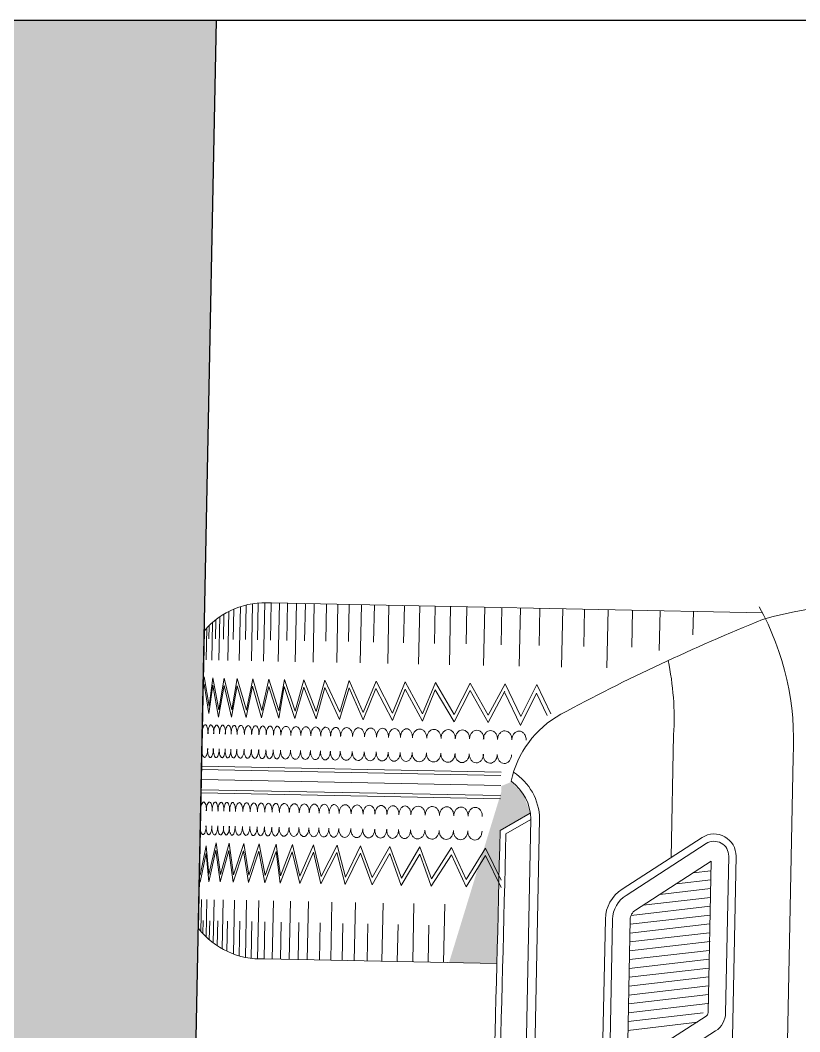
# Model space of a CAD drawing. Header units: feet. Extents: x 50754 to 76410, y 49660 to 67674.
# Drawn here: x 70062.52 to 70091.83, y 53993.87 to 54031.92 of the extents above; entities that cross this region are included whole.
import ezdxf

# ---------------------------------------------------------------- set-up
doc = ezdxf.new("R2010")
doc.units = ezdxf.units.FT
doc.linetypes.add('Amconstr', pattern=[9999, 9999, 0])
doc.layers.add('1_CAR', color=1, linetype='Continuous', lineweight=0)
for name, color, linetype in [('1_HATCH', 8, 'Continuous'), ('1_LINE', 4, 'Continuous'), ('CKS_PROPERTY LINE', 5, 'Continuous'), ('MS GATE', 1, 'Continuous')]:
    doc.layers.add(name, color=color, linetype=linetype)

# ---------------------------------------------------------------- blocks, each defined once
blk = doc.blocks.new('admin enlclave road')
at = {"layer": '1_HATCH'}
blk.add_hatch(color=253, dxfattribs=at).paths.add_polyline_path([(44848.03986, -5380.68658), (44848.23804, -5380.65934), (44847.38869, -5373.40745), (44847.19052, -5373.43468)])
at = {"layer": '1_CAR', "color": 253, "linetype": 'Continuous'}
for p, q in [((44847.93634, -5373.85952), (44847.50659, -5373.90985)), ((44847.87594, -5373.86659), (44847.87835, -5373.88714)), ((44847.80132, -5373.87533), (44847.8073, -5373.92636)), ((44847.82264, -5373.87284), (44847.82645, -5373.90537)), ((44847.8468, -5373.87001), (44847.85089, -5373.90494)), ((44847.70823, -5373.88624), (44847.71204, -5373.91877)), ((44847.72457, -5373.88432), (44847.73055, -5373.93534)), ((44847.74163, -5373.88232), (44847.74544, -5373.91486)), ((44847.76153, -5373.87999), (44847.7675, -5373.93102)), ((44847.78071, -5373.87775), (44847.78452, -5373.91028)), ((44847.63646, -5373.89464), (44847.64243, -5373.94566)), ((44847.64996, -5373.89306), (44847.65377, -5373.9256)), ((44847.66346, -5373.89148), (44847.66944, -5373.9425)), ((44847.67767, -5373.88982), (44847.68148, -5373.92235)), ((44847.69331, -5373.88798), (44847.69928, -5373.93901)), ((44847.55473, -5373.90421), (44847.55855, -5373.93675)), ((44847.56468, -5373.90305), (44847.57066, -5373.95407)), ((44847.57463, -5373.90188), (44847.57844, -5373.93442)), ((44847.58529, -5373.90064), (44847.59127, -5373.95166)), ((44847.59666, -5373.8993), (44847.60047, -5373.93184)), ((44847.60945, -5373.89781), (44847.61543, -5373.94883)), ((44847.62296, -5373.89622), (44847.62677, -5373.92876)), ((44847.49019, -5373.91281), (44847.49604, -5373.96281)), ((44847.49508, -5373.91151), (44847.49885, -5373.94374)), ((44847.50072, -5373.91045), (44847.5067, -5373.96156)), ((44847.50641, -5373.90986), (44847.51022, -5373.94241)), ((44847.51352, -5373.90904), (44847.51949, -5373.96006)), ((44847.52062, -5373.90821), (44847.52443, -5373.94074)), ((44847.52844, -5373.90729), (44847.53442, -5373.95832)), ((44847.53626, -5373.90638), (44847.54007, -5373.93891)), ((44847.54407, -5373.90546), (44847.55005, -5373.95648)), ((44847.47444, -5373.91982), (44847.47753, -5373.94624)), ((44847.47986, -5373.91688), (44847.48538, -5373.96406)), ((44847.48465, -5373.91476), (44847.48819, -5373.94499)), ((44847.46317, -5373.9282), (44847.46762, -5373.96614)), ((44847.46645, -5373.9254), (44847.46901, -5373.94724)), ((44847.47042, -5373.92242), (44847.47543, -5373.96522)), ((44847.45312, -5373.93958), (44847.45638, -5373.96745)), ((44847.45487, -5373.93722), (44847.45621, -5373.94873)), ((44847.45743, -5373.93409), (44847.46127, -5373.96688)), ((44847.45994, -5373.93135), (44847.4619, -5373.94807)), ((44847.45133, -5373.94224), (44847.48186, -5374.20293)), ((44847.74802, -5373.94916), (44847.76374, -5373.97316)), ((44847.74893, -5373.95698), (44847.76076, -5373.97503)), ((44847.46523, -5374.06093), (44847.72736, -5374.03023)), ((44847.46556, -5374.06377), (44847.7277, -5374.03307)), ((44847.46659, -5374.07259), (44847.72873, -5374.04188)), ((44847.46763, -5374.0814), (44847.72976, -5374.0507)), ((44847.46796, -5374.08424), (44847.73009, -5374.05354)), ((44847.73355, -5374.08116), (44847.75781, -5374.06228)), ((44847.73899, -5374.08345), (44847.759, -5374.06787)), ((44847.94259, -5374.07543), (44848.04518, -5374.95132)), ((44847.90706, -5374.09512), (44847.92241, -5374.09117)), ((44847.89382, -5374.10649), (44847.92332, -5374.09891)), ((44847.88058, -5374.11787), (44847.92422, -5374.10665)), ((44847.86734, -5374.12924), (44847.92513, -5374.11439)), ((44847.85805, -5374.1396), (44847.92604, -5374.12213)), ((44847.85825, -5374.14752), (44847.92694, -5374.12987)), ((44847.85916, -5374.15526), (44847.92785, -5374.13762)), ((44847.69998, -5374.2033), (44847.69401, -5374.15228)), ((44847.83604, -5374.14599), (44847.93747, -5375.01206)), ((44847.86006, -5374.163), (44847.92875, -5374.14536)), ((44847.86097, -5374.17074), (44847.93024, -5374.15295)), ((44847.62181, -5374.21245), (44847.61584, -5374.16143)), ((44847.64597, -5374.20962), (44847.64, -5374.1586)), ((44847.67298, -5374.20646), (44847.667, -5374.15544)), ((44847.86188, -5374.17849), (44847.93057, -5374.16084)), ((44847.53726, -5374.22244), (44847.53127, -5374.17134)), ((44847.55004, -5374.22086), (44847.54406, -5374.16984)), ((44847.56496, -5374.21911), (44847.55899, -5374.16809)), ((44847.5806, -5374.21728), (44847.57462, -5374.16626)), ((44847.6012, -5374.21487), (44847.59523, -5374.16385)), ((44847.86278, -5374.18623), (44847.93147, -5374.16858)), ((44847.48422, -5374.2051), (44847.48095, -5374.17723)), ((44847.48968, -5374.20945), (44847.48584, -5374.17666)), ((44847.49663, -5374.21385), (44847.49219, -5374.17591)), ((44847.50502, -5374.2178), (44847.5, -5374.175)), ((44847.51548, -5374.22102), (44847.50995, -5374.17383)), ((44847.52647, -5374.22258), (44847.52061, -5374.17258)), ((44847.63318, -5374.21112), (44847.62937, -5374.17859)), ((44847.65948, -5374.20804), (44847.65567, -5374.17551)), ((44847.68648, -5374.20488), (44847.68267, -5374.17234)), ((44847.86369, -5374.19397), (44847.93238, -5374.17632)), ((44847.54293, -5374.2217), (44847.53912, -5374.18916)), ((44847.55714, -5374.22003), (44847.55333, -5374.18749)), ((44847.57278, -5374.2182), (44847.56897, -5374.18566)), ((44847.59125, -5374.21603), (44847.58744, -5374.1835)), ((44847.61115, -5374.2137), (44847.60734, -5374.18117)), ((44847.8646, -5374.20171), (44847.93329, -5374.18406)), ((44847.48646, -5374.207), (44847.48511, -5374.19548)), ((44847.49276, -5374.21154), (44847.4908, -5374.19482)), ((44847.50046, -5374.21582), (44847.4979, -5374.19398)), ((44847.50953, -5374.21941), (44847.50643, -5374.19299)), ((44847.52063, -5374.22197), (44847.51709, -5374.19174)), ((44847.53153, -5374.22272), (44847.52775, -5374.19049)), ((44847.74667, -5374.19783), (44847.54311, -5374.22167)), ((44847.8655, -5374.20945), (44847.93419, -5374.1918)), ((44847.86641, -5374.21719), (44847.9351, -5374.19954)), ((44847.86731, -5374.22493), (44847.93562, -5374.20738)), ((44847.86822, -5374.23267), (44847.9328, -5374.21607)), ((44847.86913, -5374.24041), (44847.92886, -5374.22506))]:
    blk.add_line(p, q, dxfattribs=at)
for points in [[(44848.15954, -5373.86853, 0.145275), (44848.0854, -5373.8389, 0.123707), (44847.93741, -5373.86538, 0.027302), (44847.77245, -5373.97243, 0.215996), (44847.73725, -5374.03681)], [(44848.06275, -5374.68443), (44847.98047, -5373.98183, 0.143099), (44847.93281, -5373.85469)], [(44847.88609, -5374.08429), (44847.8735, -5373.9768, 0.068217), (44847.85975, -5373.9125)], [(44847.73292, -5374.00062, 0.080127), (44847.73206, -5373.99762, 0.088898), (44847.73044, -5373.99531, 0.104967), (44847.72813, -5373.99383, 0.120066), (44847.72575, -5373.99354, 0.120066), (44847.7235, -5373.99437, 0.104967), (44847.7216, -5373.99635, 0.088898), (44847.72055, -5373.99897, 0.080127), (44847.72041, -5374.00209, 0.080127)], [(44847.74542, -5373.99916, 0.080127), (44847.74456, -5373.99615, 0.088898), (44847.74294, -5373.99385, 0.104967), (44847.74064, -5373.99237, 0.120066), (44847.73825, -5373.99207, 0.120066), (44847.736, -5373.99291, 0.104967), (44847.7341, -5373.99488, 0.088898), (44847.73305, -5373.9975, 0.080127), (44847.73292, -5374.00062, 0.080127)], [(44847.65839, -5374.0093, 0.080127), (44847.65753, -5374.0063, 0.088898), (44847.65591, -5374.00399, 0.104967), (44847.6536, -5374.00251, 0.120066), (44847.65122, -5374.00222, 0.120066), (44847.64897, -5374.00305, 0.104967), (44847.64707, -5374.00503, 0.088898), (44847.64602, -5374.00765, 0.080127), (44847.64588, -5374.01077, 0.080127)], [(44847.67089, -5374.00784, 0.080127), (44847.67004, -5374.00483, 0.088898), (44847.66841, -5374.00253, 0.104967), (44847.66611, -5374.00105, 0.120066), (44847.66372, -5374.00075, 0.120066), (44847.66147, -5374.00159, 0.104967), (44847.65957, -5374.00356, 0.088898), (44847.65852, -5374.00618, 0.080127), (44847.65839, -5374.0093, 0.080127)], [(44847.68339, -5374.00638, 0.080127), (44847.68254, -5374.00337, 0.088898), (44847.68091, -5374.00106, 0.104967), (44847.67861, -5373.99958, 0.120066), (44847.67622, -5373.99929, 0.120066), (44847.67397, -5374.00013, 0.104967), (44847.67207, -5374.0021, 0.088898), (44847.67102, -5374.00472, 0.080127), (44847.67089, -5374.00784, 0.080127)], [(44847.69589, -5374.00491, 0.080127), (44847.69504, -5374.0019, 0.088898), (44847.69342, -5373.9996, 0.104967), (44847.69111, -5373.99812, 0.120066), (44847.68873, -5373.99783, 0.120066), (44847.68648, -5373.99866, 0.104967), (44847.68458, -5374.00063, 0.088898), (44847.68353, -5374.00325, 0.080127), (44847.68339, -5374.00638, 0.080127)], [(44847.7084, -5374.00345, 0.080127), (44847.70754, -5374.00044, 0.088898), (44847.70592, -5373.99813, 0.104967), (44847.70361, -5373.99665, 0.120066), (44847.70123, -5373.99636, 0.120066), (44847.69898, -5373.9972, 0.104967), (44847.69708, -5373.99917, 0.088898), (44847.69603, -5374.00179, 0.080127), (44847.69589, -5374.00491, 0.080127)], [(44847.72041, -5374.00209, 0.080127), (44847.71956, -5373.99908, 0.088898), (44847.71793, -5373.99677, 0.104967), (44847.71563, -5373.9953, 0.120066), (44847.71325, -5373.995, 0.120066), (44847.71099, -5373.99584, 0.104967), (44847.70909, -5373.99781, 0.088898), (44847.70804, -5374.00043, 0.080127), (44847.70791, -5374.00355, 0.080127)], [(44847.58298, -5374.01814, 0.056778), (44847.58225, -5374.01503, 0.070507), (44847.58105, -5374.01276, 0.106196), (44847.57927, -5374.01115, 0.161166), (44847.5777, -5374.01083, 0.161166), (44847.57625, -5374.01151, 0.106196), (44847.57489, -5374.01348, 0.070507), (44847.57425, -5374.01597, 0.056778), (44847.57426, -5374.01916, 0.056778)], [(44847.59346, -5374.01691, 0.067829), (44847.59267, -5374.01385, 0.080107), (44847.59128, -5374.01156, 0.107097), (44847.58925, -5374.01002, 0.139237), (44847.5873, -5374.0097, 0.139237), (44847.58548, -5374.01046, 0.107097), (44847.58386, -5374.01243, 0.080107), (44847.58304, -5374.01498, 0.067828), (44847.58298, -5374.01814, 0.067828)], [(44847.60395, -5374.01568, 0.067829), (44847.60316, -5374.01262, 0.080107), (44847.60176, -5374.01033, 0.107097), (44847.59974, -5374.00879, 0.139237), (44847.59779, -5374.00848, 0.139237), (44847.59596, -5374.00923, 0.107097), (44847.59435, -5374.0112, 0.080107), (44847.59352, -5374.01375, 0.067828), (44847.59346, -5374.01691, 0.067828)], [(44847.61443, -5374.01445, 0.067829), (44847.61364, -5374.01139, 0.080107), (44847.61225, -5374.0091, 0.107097), (44847.61022, -5374.00756, 0.139237), (44847.60827, -5374.00725, 0.139237), (44847.60645, -5374.008, 0.107097), (44847.60483, -5374.00997, 0.080107), (44847.604, -5374.01252, 0.067828), (44847.60395, -5374.01568, 0.067828)], [(44847.62491, -5374.01322, 0.067829), (44847.62413, -5374.01016, 0.080107), (44847.62273, -5374.00788, 0.107097), (44847.6207, -5374.00633, 0.139237), (44847.61876, -5374.00602, 0.139237), (44847.61693, -5374.00678, 0.107097), (44847.61532, -5374.00874, 0.080107), (44847.61449, -5374.01129, 0.067828), (44847.61443, -5374.01445, 0.067828)], [(44847.6354, -5374.012, 0.067829), (44847.63461, -5374.00894, 0.080107), (44847.63322, -5374.00665, 0.107097), (44847.63119, -5374.00511, 0.139237), (44847.62924, -5374.00479, 0.139237), (44847.62742, -5374.00555, 0.107097), (44847.6258, -5374.00752, 0.080107), (44847.62497, -5374.01007, 0.067828), (44847.62491, -5374.01322, 0.067828)], [(44847.64588, -5374.01077, 0.067829), (44847.64509, -5374.00771, 0.080107), (44847.6437, -5374.00542, 0.107097), (44847.64167, -5374.00388, 0.139237), (44847.63972, -5374.00356, 0.139237), (44847.6379, -5374.00432, 0.107097), (44847.63629, -5374.00629, 0.080107), (44847.63546, -5374.00884, 0.067828), (44847.6354, -5374.012, 0.067828)], [(44847.5051, -5374.02726, 0.041985), (44847.50446, -5374.0241, 0.055167), (44847.50352, -5374.02184, 0.098023), (44847.50207, -5374.02012, 0.200541), (44847.50099, -5374.01981, 0.200541), (44847.50001, -5374.02037, 0.098023), (44847.499, -5374.02237, 0.055167), (44847.4986, -5374.02479, 0.041985), (44847.49871, -5374.02801, 0.041985)], [(44847.5115, -5374.02651, 0.041985), (44847.51086, -5374.02335, 0.055167), (44847.50992, -5374.02109, 0.098023), (44847.50847, -5374.01938, 0.200541), (44847.50739, -5374.01906, 0.200541), (44847.5064, -5374.01962, 0.098023), (44847.50539, -5374.02162, 0.055167), (44847.505, -5374.02404, 0.041985), (44847.5051, -5374.02726, 0.041985)], [(44847.5179, -5374.02576, 0.041985), (44847.51726, -5374.0226, 0.055167), (44847.51631, -5374.02034, 0.098023), (44847.51487, -5374.01863, 0.200541), (44847.51378, -5374.01831, 0.200541), (44847.5128, -5374.01887, 0.098023), (44847.51179, -5374.02087, 0.055167), (44847.51139, -5374.02329, 0.041985), (44847.5115, -5374.02651, 0.041985)], [(44847.52429, -5374.02501, 0.041985), (44847.52365, -5374.02186, 0.055167), (44847.52271, -5374.01959, 0.098023), (44847.52126, -5374.01788, 0.200541), (44847.52018, -5374.01757, 0.200541), (44847.5192, -5374.01812, 0.098023), (44847.51819, -5374.02012, 0.055167), (44847.51779, -5374.02254, 0.041985), (44847.5179, -5374.02576, 0.041985)], [(44847.53069, -5374.02426, 0.041985), (44847.53005, -5374.02111, 0.055167), (44847.52911, -5374.01884, 0.098023), (44847.52766, -5374.01713, 0.200541), (44847.52658, -5374.01682, 0.200541), (44847.52559, -5374.01737, 0.098023), (44847.52458, -5374.01937, 0.055167), (44847.52419, -5374.02179, 0.041985), (44847.52429, -5374.02501, 0.041985)], [(44847.5394, -5374.02324, 0.056778), (44847.53868, -5374.02014, 0.070507), (44847.53748, -5374.01786, 0.106196), (44847.5357, -5374.01625, 0.161166), (44847.53413, -5374.01593, 0.161166), (44847.53268, -5374.01661, 0.106196), (44847.53132, -5374.01858, 0.070507), (44847.53068, -5374.02107, 0.056778), (44847.53069, -5374.02426, 0.056778)], [(44847.54812, -5374.02222, 0.056778), (44847.54739, -5374.01912, 0.070507), (44847.54619, -5374.01684, 0.106196), (44847.54441, -5374.01523, 0.161166), (44847.54285, -5374.01491, 0.161166), (44847.54139, -5374.01559, 0.106196), (44847.54003, -5374.01756, 0.070507), (44847.53939, -5374.02005, 0.056778), (44847.5394, -5374.02324, 0.056778)], [(44847.55683, -5374.0212, 0.056778), (44847.55611, -5374.0181, 0.070507), (44847.55491, -5374.01582, 0.106196), (44847.55313, -5374.01421, 0.161166), (44847.55156, -5374.01389, 0.161166), (44847.55011, -5374.01457, 0.106196), (44847.54875, -5374.01654, 0.070507), (44847.54811, -5374.01903, 0.056778), (44847.54812, -5374.02222, 0.056778)], [(44847.56555, -5374.02018, 0.056778), (44847.56482, -5374.01707, 0.070507), (44847.56362, -5374.0148, 0.106196), (44847.56184, -5374.01319, 0.161166), (44847.56027, -5374.01287, 0.161166), (44847.55882, -5374.01355, 0.106196), (44847.55746, -5374.01552, 0.070507), (44847.55682, -5374.01801, 0.056778), (44847.55683, -5374.0212, 0.056778)], [(44847.57426, -5374.01916, 0.056778), (44847.57353, -5374.01605, 0.070507), (44847.57234, -5374.01378, 0.106196), (44847.57056, -5374.01217, 0.161166), (44847.56899, -5374.01185, 0.161166), (44847.56754, -5374.01253, 0.106196), (44847.56618, -5374.0145, 0.070507), (44847.56554, -5374.01699, 0.056778), (44847.56555, -5374.02018, 0.056778)], [(44847.68491, -5374.01934, -0.080127), (44847.68477, -5374.02246, -0.088898), (44847.68373, -5374.02508, -0.104967), (44847.68183, -5374.02705, -0.120066), (44847.67957, -5374.02789, -0.120066), (44847.67719, -5374.02759, -0.104967), (44847.67489, -5374.02611, -0.088898), (44847.67326, -5374.02381, -0.080127), (44847.67241, -5374.0208, -0.080127)], [(44847.69741, -5374.01787, -0.080127), (44847.69728, -5374.021, -0.088898), (44847.69623, -5374.02361, -0.104967), (44847.69433, -5374.02559, -0.120066), (44847.69208, -5374.02642, -0.120066), (44847.68969, -5374.02613, -0.104967), (44847.68739, -5374.02465, -0.088898), (44847.68576, -5374.02234, -0.080127), (44847.68491, -5374.01934, -0.080127)], [(44847.70992, -5374.01641, -0.080127), (44847.70978, -5374.01953, -0.088898), (44847.70873, -5374.02215, -0.104967), (44847.70683, -5374.02412, -0.120066), (44847.70458, -5374.02496, -0.120066), (44847.7022, -5374.02467, -0.104967), (44847.69989, -5374.02319, -0.088898), (44847.69827, -5374.02088, -0.080127), (44847.69741, -5374.01787, -0.080127)], [(44847.72193, -5374.01505, -0.080127), (44847.72179, -5374.01817, -0.088898), (44847.72075, -5374.02079, -0.104967), (44847.71885, -5374.02276, -0.120066), (44847.71659, -5374.0236, -0.120066), (44847.71421, -5374.02331, -0.104967), (44847.71191, -5374.02183, -0.088898), (44847.71028, -5374.01952, -0.080127), (44847.70943, -5374.01651, -0.080127)], [(44847.73443, -5374.01358, -0.080127), (44847.7343, -5374.01671, -0.088898), (44847.73325, -5374.01933, -0.104967), (44847.73135, -5374.0213, -0.120066), (44847.7291, -5374.02214, -0.120066), (44847.72671, -5374.02184, -0.104967), (44847.72441, -5374.02036, -0.088898), (44847.72278, -5374.01806, -0.080127), (44847.72193, -5374.01505, -0.080127)], [(44847.46692, -5374.03173, 0.034494), (44847.46632, -5374.02855, 0.046388), (44847.4655, -5374.02629, 0.089454), (44847.46423, -5374.02451, 0.2264), (44847.46338, -5374.02422, 0.2264), (44847.46262, -5374.0247, 0.089454), (44847.4618, -5374.02672, 0.046388), (44847.46152, -5374.02911, 0.034494), (44847.46168, -5374.03234, 0.034494)], [(44847.47196, -5374.03114, 0.034494), (44847.47136, -5374.02796, 0.046388), (44847.47054, -5374.0257, 0.089454), (44847.46927, -5374.02392, 0.2264), (44847.46842, -5374.02363, 0.2264), (44847.46766, -5374.02411, 0.089454), (44847.46684, -5374.02613, 0.046388), (44847.46656, -5374.02852, 0.034494), (44847.46672, -5374.03175, 0.034494)], [(44847.47699, -5374.03055, 0.034494), (44847.4764, -5374.02737, 0.046388), (44847.47558, -5374.02511, 0.089454), (44847.47431, -5374.02333, 0.2264), (44847.47346, -5374.02304, 0.2264), (44847.4727, -5374.02352, 0.089454), (44847.47187, -5374.02554, 0.046388), (44847.4716, -5374.02793, 0.034494), (44847.47175, -5374.03116, 0.034494)], [(44847.48222, -5374.02994, 0.034494), (44847.48162, -5374.02676, 0.046388), (44847.4808, -5374.0245, 0.089454), (44847.47954, -5374.02272, 0.2264), (44847.47868, -5374.02243, 0.2264), (44847.47792, -5374.02291, 0.089454), (44847.4771, -5374.02493, 0.046388), (44847.47683, -5374.02732, 0.034494), (44847.47698, -5374.03055, 0.034494)], [(44847.48726, -5374.02935, 0.034494), (44847.48666, -5374.02617, 0.046388), (44847.48584, -5374.02391, 0.089454), (44847.48458, -5374.02213, 0.2264), (44847.48372, -5374.02184, 0.2264), (44847.48296, -5374.02232, 0.089454), (44847.48214, -5374.02434, 0.046388), (44847.48186, -5374.02673, 0.034494), (44847.48202, -5374.02996, 0.034494)], [(44847.4923, -5374.02876, 0.034494), (44847.4917, -5374.02558, 0.046388), (44847.49088, -5374.02332, 0.089454), (44847.48961, -5374.02154, 0.2264), (44847.48876, -5374.02125, 0.2264), (44847.488, -5374.02173, 0.089454), (44847.48718, -5374.02375, 0.046388), (44847.4869, -5374.02614, 0.034494), (44847.48706, -5374.02937, 0.034494)], [(44847.49871, -5374.02801, 0.041985), (44847.49807, -5374.02485, 0.055167), (44847.49712, -5374.02259, 0.098023), (44847.49568, -5374.02087, 0.200541), (44847.49459, -5374.02056, 0.200541), (44847.49361, -5374.02112, 0.098023), (44847.4926, -5374.02312, 0.055167), (44847.49221, -5374.02554, 0.041985), (44847.49231, -5374.02876, 0.041985)], [(44847.60546, -5374.02864, -0.067829), (44847.6054, -5374.0318, -0.080107), (44847.60458, -5374.03435, -0.107097), (44847.60296, -5374.03632, -0.139237), (44847.60114, -5374.03707, -0.139237), (44847.59919, -5374.03676, -0.107097), (44847.59716, -5374.03522, -0.080107), (44847.59577, -5374.03293, -0.067828), (44847.59498, -5374.02987, -0.067828)], [(44847.61595, -5374.02741, -0.067829), (44847.61589, -5374.03057, -0.080107), (44847.61506, -5374.03312, -0.107097), (44847.61344, -5374.03509, -0.139237), (44847.61162, -5374.03585, -0.139237), (44847.60967, -5374.03553, -0.107097), (44847.60765, -5374.03399, -0.080107), (44847.60625, -5374.0317, -0.067828), (44847.60546, -5374.02864, -0.067828)], [(44847.62643, -5374.02619, -0.067829), (44847.62637, -5374.02934, -0.080107), (44847.62554, -5374.03189, -0.107097), (44847.62393, -5374.03386, -0.139237), (44847.62211, -5374.03462, -0.139237), (44847.62016, -5374.0343, -0.107097), (44847.61813, -5374.03276, -0.080107), (44847.61674, -5374.03047, -0.067828), (44847.61595, -5374.02741, -0.067828)], [(44847.63692, -5374.02496, -0.067829), (44847.63686, -5374.02812, -0.080107), (44847.63603, -5374.03067, -0.107097), (44847.63441, -5374.03263, -0.139237), (44847.63259, -5374.03339, -0.139237), (44847.63064, -5374.03308, -0.107097), (44847.62861, -5374.03153, -0.080107), (44847.62722, -5374.02925, -0.067828), (44847.62643, -5374.02619, -0.067828)], [(44847.6474, -5374.02373, -0.067829), (44847.64734, -5374.02689, -0.080107), (44847.64651, -5374.02944, -0.107097), (44847.6449, -5374.03141, -0.139237), (44847.64307, -5374.03216, -0.139237), (44847.64113, -5374.03185, -0.107097), (44847.6391, -5374.03031, -0.080107), (44847.6377, -5374.02802, -0.067828), (44847.63692, -5374.02496, -0.067828)], [(44847.6599, -5374.02227, -0.080127), (44847.65977, -5374.02539, -0.088898), (44847.65872, -5374.02801, -0.104967), (44847.65682, -5374.02998, -0.120066), (44847.65457, -5374.03082, -0.120066), (44847.65218, -5374.03052, -0.104967), (44847.64988, -5374.02904, -0.088898), (44847.64825, -5374.02674, -0.080127), (44847.6474, -5374.02373, -0.080127)], [(44847.67241, -5374.0208, -0.080127), (44847.67227, -5374.02392, -0.088898), (44847.67122, -5374.02654, -0.104967), (44847.66932, -5374.02852, -0.120066), (44847.66707, -5374.02935, -0.120066), (44847.66469, -5374.02906, -0.104967), (44847.66238, -5374.02758, -0.088898), (44847.66076, -5374.02527, -0.080127), (44847.6599, -5374.02227, -0.080127)], [(44847.87817, -5375.01896), (44847.7666, -5374.06639, 0.251603), (44847.73824, -5374.02868)], [(44847.52581, -5374.03797, -0.041985), (44847.52592, -5374.04119, -0.055167), (44847.52552, -5374.04361, -0.098023), (44847.52451, -5374.04561, -0.200541), (44847.52353, -5374.04616, -0.200541), (44847.52244, -5374.04585, -0.098023), (44847.521, -5374.04414, -0.055167), (44847.52006, -5374.04187, -0.041985), (44847.51941, -5374.03872, -0.041985)], [(44847.53221, -5374.03722, -0.041985), (44847.53231, -5374.04044, -0.055167), (44847.53192, -5374.04286, -0.098023), (44847.53091, -5374.04486, -0.200541), (44847.52992, -5374.04541, -0.200541), (44847.52884, -5374.0451, -0.098023), (44847.5274, -5374.04339, -0.055167), (44847.52645, -5374.04112, -0.041985), (44847.52581, -5374.03797, -0.041985)], [(44847.54092, -5374.0362, -0.056778), (44847.54093, -5374.03939, -0.070507), (44847.54029, -5374.04188, -0.106196), (44847.53893, -5374.04385, -0.161166), (44847.53748, -5374.04453, -0.161166), (44847.53591, -5374.04421, -0.106196), (44847.53413, -5374.0426, -0.070507), (44847.53293, -5374.04032, -0.056778), (44847.53221, -5374.03722, -0.056778)], [(44847.54964, -5374.03518, -0.056778), (44847.54965, -5374.03837, -0.070507), (44847.54901, -5374.04086, -0.106196), (44847.54765, -5374.04283, -0.161166), (44847.54619, -5374.04351, -0.161166), (44847.54463, -5374.04319, -0.106196), (44847.54285, -5374.04158, -0.070507), (44847.54165, -5374.0393, -0.056778), (44847.54092, -5374.0362, -0.056778)], [(44847.55835, -5374.03416, -0.056778), (44847.55836, -5374.03735, -0.070507), (44847.55772, -5374.03984, -0.106196), (44847.55636, -5374.04181, -0.161166), (44847.55491, -5374.04249, -0.161166), (44847.55334, -5374.04216, -0.106196), (44847.55156, -5374.04056, -0.070507), (44847.55036, -5374.03828, -0.056778), (44847.54964, -5374.03518, -0.056778)], [(44847.56707, -5374.03314, -0.056778), (44847.56708, -5374.03633, -0.070507), (44847.56644, -5374.03882, -0.106196), (44847.56508, -5374.04079, -0.161166), (44847.56362, -5374.04147, -0.161166), (44847.56205, -5374.04114, -0.106196), (44847.56027, -5374.03954, -0.070507), (44847.55908, -5374.03726, -0.056778), (44847.55835, -5374.03416, -0.056778)], [(44847.57578, -5374.03212, -0.056778), (44847.57579, -5374.03531, -0.070507), (44847.57515, -5374.0378, -0.106196), (44847.57379, -5374.03977, -0.161166), (44847.57234, -5374.04045, -0.161166), (44847.57077, -5374.04012, -0.106196), (44847.56899, -5374.03852, -0.070507), (44847.56779, -5374.03624, -0.056778), (44847.56707, -5374.03314, -0.056778)], [(44847.58449, -5374.0311, -0.056778), (44847.5845, -5374.03428, -0.070507), (44847.58387, -5374.03678, -0.106196), (44847.58251, -5374.03875, -0.161166), (44847.58105, -5374.03943, -0.161166), (44847.57948, -5374.0391, -0.106196), (44847.5777, -5374.0375, -0.070507), (44847.57651, -5374.03522, -0.056778), (44847.57578, -5374.03212, -0.056778)], [(44847.59498, -5374.02987, -0.067829), (44847.59492, -5374.03303, -0.080107), (44847.59409, -5374.03558, -0.107097), (44847.59248, -5374.03755, -0.139237), (44847.59065, -5374.0383, -0.139237), (44847.5887, -5374.03799, -0.107097), (44847.58668, -5374.03645, -0.080107), (44847.58528, -5374.03416, -0.067828), (44847.58449, -5374.0311, -0.067828)], [(44847.8705, -5375.01986), (44847.75895, -5374.06743, 0.23497), (44847.73725, -5374.03681, 0.247113)], [(44847.46843, -5374.04469, -0.034494), (44847.46859, -5374.04792, -0.046388), (44847.46831, -5374.05031, -0.089454), (44847.46749, -5374.05234, -0.2264), (44847.46673, -5374.05282, -0.2264), (44847.46588, -5374.05252, -0.089454), (44847.46461, -5374.05074, -0.046388), (44847.46379, -5374.04848, -0.034494), (44847.46319, -5374.0453, -0.034494)], [(44847.47347, -5374.0441, -0.034494), (44847.47363, -5374.04733, -0.046388), (44847.47335, -5374.04972, -0.089454), (44847.47253, -5374.05175, -0.2264), (44847.47177, -5374.05223, -0.2264), (44847.47092, -5374.05193, -0.089454), (44847.46965, -5374.05015, -0.046388), (44847.46883, -5374.04789, -0.034494), (44847.46823, -5374.04471, -0.034494)], [(44847.47851, -5374.04351, -0.034494), (44847.47867, -5374.04674, -0.046388), (44847.47839, -5374.04913, -0.089454), (44847.47757, -5374.05116, -0.2264), (44847.47681, -5374.05164, -0.2264), (44847.47595, -5374.05134, -0.089454), (44847.47469, -5374.04956, -0.046388), (44847.47387, -5374.0473, -0.034494), (44847.47327, -5374.04412, -0.034494)], [(44847.48374, -5374.0429, -0.034494), (44847.48389, -5374.04613, -0.046388), (44847.48362, -5374.04852, -0.089454), (44847.4828, -5374.05054, -0.2264), (44847.48203, -5374.05102, -0.2264), (44847.48118, -5374.05073, -0.089454), (44847.47991, -5374.04895, -0.046388), (44847.47909, -5374.04669, -0.034494), (44847.4785, -5374.04351, -0.034494)], [(44847.48878, -5374.04231, -0.034494), (44847.48893, -5374.04554, -0.046388), (44847.48866, -5374.04793, -0.089454), (44847.48783, -5374.04995, -0.2264), (44847.48707, -5374.05043, -0.2264), (44847.48622, -5374.05014, -0.089454), (44847.48495, -5374.04836, -0.046388), (44847.48413, -5374.0461, -0.034494), (44847.48354, -5374.04292, -0.034494)], [(44847.49381, -5374.04172, -0.034494), (44847.49397, -5374.04495, -0.046388), (44847.49369, -5374.04734, -0.089454), (44847.49287, -5374.04936, -0.2264), (44847.49211, -5374.04984, -0.2264), (44847.49126, -5374.04955, -0.089454), (44847.48999, -5374.04777, -0.046388), (44847.48917, -5374.04551, -0.034494), (44847.48857, -5374.04233, -0.034494)], [(44847.50023, -5374.04097, -0.041985), (44847.50033, -5374.04418, -0.055167), (44847.49994, -5374.0466, -0.098023), (44847.49893, -5374.04861, -0.200541), (44847.49794, -5374.04916, -0.200541), (44847.49686, -5374.04885, -0.098023), (44847.49541, -5374.04713, -0.055167), (44847.49447, -5374.04487, -0.041985), (44847.49383, -5374.04172, -0.041985)], [(44847.50662, -5374.04022, -0.041985), (44847.50673, -5374.04343, -0.055167), (44847.50633, -5374.04586, -0.098023), (44847.50532, -5374.04786, -0.200541), (44847.50434, -5374.04841, -0.200541), (44847.50325, -5374.0481, -0.098023), (44847.50181, -5374.04639, -0.055167), (44847.50087, -5374.04412, -0.041985), (44847.50023, -5374.04097, -0.041985)], [(44847.51302, -5374.03947, -0.041985), (44847.51312, -5374.04269, -0.055167), (44847.51273, -5374.04511, -0.098023), (44847.51172, -5374.04711, -0.200541), (44847.51074, -5374.04766, -0.200541), (44847.50965, -5374.04735, -0.098023), (44847.50821, -5374.04564, -0.055167), (44847.50726, -5374.04337, -0.041985), (44847.50662, -5374.04022, -0.041985)], [(44847.51941, -5374.03872, -0.041985), (44847.51952, -5374.04194, -0.055167), (44847.51913, -5374.04436, -0.098023), (44847.51812, -5374.04636, -0.200541), (44847.51713, -5374.04691, -0.200541), (44847.51605, -5374.0466, -0.098023), (44847.5146, -5374.04489, -0.055167), (44847.51366, -5374.04262, -0.041985), (44847.51302, -5374.03947, -0.041985)], [(44847.71631, -5374.07102, 0.080127), (44847.71546, -5374.06801, 0.088898), (44847.71383, -5374.0657, 0.104967), (44847.71153, -5374.06422, 0.120066), (44847.70914, -5374.06393, 0.120066), (44847.70689, -5374.06477, 0.104967), (44847.70499, -5374.06674, 0.088898), (44847.70394, -5374.06936, 0.080127), (44847.70381, -5374.07248, 0.080127)], [(44847.94259, -5374.07543, 0.600762), (44847.91084, -5374.06303), (44847.84703, -5374.11784, 0.249405), (44847.83604, -5374.14599)], [(44847.63283, -5374.0808, 0.067829), (44847.63204, -5374.07774, 0.080107), (44847.63064, -5374.07545, 0.107097), (44847.62862, -5374.07391, 0.139237), (44847.62667, -5374.07359, 0.139237), (44847.62485, -5374.07435, 0.107097), (44847.62323, -5374.07632, 0.080107), (44847.6224, -5374.07886, 0.067828), (44847.62234, -5374.08202, 0.067828)], [(44847.64331, -5374.07957, 0.067829), (44847.64252, -5374.07651, 0.080107), (44847.64113, -5374.07422, 0.107097), (44847.6391, -5374.07268, 0.139237), (44847.63715, -5374.07236, 0.139237), (44847.63533, -5374.07312, 0.107097), (44847.63372, -5374.07509, 0.080107), (44847.63289, -5374.07764, 0.067828), (44847.63283, -5374.0808, 0.067828)], [(44847.6538, -5374.07834, 0.067829), (44847.65301, -5374.07528, 0.080107), (44847.65161, -5374.07299, 0.107097), (44847.64959, -5374.07145, 0.139237), (44847.64764, -5374.07114, 0.139237), (44847.64582, -5374.07189, 0.107097), (44847.6442, -5374.07386, 0.080107), (44847.64337, -5374.07641, 0.067828), (44847.64331, -5374.07957, 0.067828)], [(44847.6663, -5374.07688, 0.080127), (44847.66545, -5374.07387, 0.088898), (44847.66382, -5374.07156, 0.104967), (44847.66152, -5374.07008, 0.120066), (44847.65913, -5374.06979, 0.120066), (44847.65688, -5374.07063, 0.104967), (44847.65498, -5374.0726, 0.088898), (44847.65393, -5374.07522, 0.080127), (44847.6538, -5374.07834, 0.080127)], [(44847.6788, -5374.07541, 0.080127), (44847.67795, -5374.0724, 0.088898), (44847.67632, -5374.0701, 0.104967), (44847.67402, -5374.06862, 0.120066), (44847.67164, -5374.06832, 0.120066), (44847.66938, -5374.06916, 0.104967), (44847.66748, -5374.07113, 0.088898), (44847.66644, -5374.07375, 0.080127), (44847.6663, -5374.07688, 0.080127)], [(44847.69131, -5374.07395, 0.080127), (44847.69045, -5374.07094, 0.088898), (44847.68883, -5374.06863, 0.104967), (44847.68652, -5374.06715, 0.120066), (44847.68414, -5374.06686, 0.120066), (44847.68189, -5374.0677, 0.104967), (44847.67999, -5374.06967, 0.088898), (44847.67894, -5374.07229, 0.080127), (44847.6788, -5374.07541, 0.080127)], [(44847.70381, -5374.07248, 0.080127), (44847.70296, -5374.06947, 0.088898), (44847.70133, -5374.06717, 0.104967), (44847.69903, -5374.06569, 0.120066), (44847.69664, -5374.0654, 0.120066), (44847.69439, -5374.06623, 0.104967), (44847.69249, -5374.0682, 0.088898), (44847.69144, -5374.07082, 0.080127), (44847.69131, -5374.07395, 0.080127)], [(44847.55603, -5374.08979, 0.056778), (44847.55531, -5374.08669, 0.070507), (44847.55411, -5374.08441, 0.106196), (44847.55233, -5374.0828, 0.161166), (44847.55076, -5374.08248, 0.161166), (44847.54931, -5374.08316, 0.106196), (44847.54795, -5374.08513, 0.070507), (44847.54731, -5374.08762, 0.056778), (44847.54732, -5374.09081, 0.056778)], [(44847.56475, -5374.08877, 0.056778), (44847.56402, -5374.08567, 0.070507), (44847.56282, -5374.08339, 0.106196), (44847.56104, -5374.08178, 0.161166), (44847.55947, -5374.08146, 0.161166), (44847.55802, -5374.08214, 0.106196), (44847.55666, -5374.08411, 0.070507), (44847.55602, -5374.0866, 0.056778), (44847.55603, -5374.08979, 0.056778)], [(44847.57346, -5374.08775, 0.056778), (44847.57273, -5374.08465, 0.070507), (44847.57154, -5374.08237, 0.106196), (44847.56976, -5374.08076, 0.161166), (44847.56819, -5374.08044, 0.161166), (44847.56674, -5374.08112, 0.106196), (44847.56538, -5374.08309, 0.070507), (44847.56474, -5374.08558, 0.056778), (44847.56475, -5374.08877, 0.056778)], [(44847.58218, -5374.08673, 0.056778), (44847.58145, -5374.08362, 0.070507), (44847.58025, -5374.08135, 0.106196), (44847.57847, -5374.07974, 0.161166), (44847.5769, -5374.07942, 0.161166), (44847.57545, -5374.0801, 0.106196), (44847.57409, -5374.08207, 0.070507), (44847.57345, -5374.08456, 0.056778), (44847.57346, -5374.08775, 0.056778)], [(44847.59089, -5374.08571, 0.056778), (44847.59016, -5374.0826, 0.070507), (44847.58897, -5374.08033, 0.106196), (44847.58719, -5374.07872, 0.161166), (44847.58562, -5374.0784, 0.161166), (44847.58416, -5374.07908, 0.106196), (44847.5828, -5374.08105, 0.070507), (44847.58217, -5374.08354, 0.056778), (44847.58218, -5374.08673, 0.056778)], [(44847.60137, -5374.08448, 0.067829), (44847.60059, -5374.08142, 0.080107), (44847.59919, -5374.07913, 0.107097), (44847.59717, -5374.07759, 0.139237), (44847.59522, -5374.07727, 0.139237), (44847.59339, -5374.07803, 0.107097), (44847.59178, -5374.08, 0.080107), (44847.59095, -5374.08255, 0.067828), (44847.59089, -5374.08571, 0.067828)], [(44847.61186, -5374.08325, 0.067829), (44847.61107, -5374.08019, 0.080107), (44847.60968, -5374.0779, 0.107097), (44847.60765, -5374.07636, 0.139237), (44847.6057, -5374.07605, 0.139237), (44847.60388, -5374.0768, 0.107097), (44847.60226, -5374.07877, 0.080107), (44847.60143, -5374.08132, 0.067828), (44847.60137, -5374.08448, 0.067828)], [(44847.62234, -5374.08202, 0.067829), (44847.62156, -5374.07896, 0.080107), (44847.62016, -5374.07667, 0.107097), (44847.61813, -5374.07513, 0.139237), (44847.61619, -5374.07482, 0.139237), (44847.61436, -5374.07558, 0.107097), (44847.61275, -5374.07754, 0.080107), (44847.61192, -5374.08009, 0.067828), (44847.61186, -5374.08325, 0.067828)], [(44847.47987, -5374.09871, 0.034494), (44847.47927, -5374.09553, 0.046388), (44847.47845, -5374.09327, 0.089454), (44847.47719, -5374.09149, 0.2264), (44847.47633, -5374.0912, 0.2264), (44847.47557, -5374.09168, 0.089454), (44847.47475, -5374.09371, 0.046388), (44847.47448, -5374.0961, 0.034494), (44847.47463, -5374.09932, 0.034494)], [(44847.48491, -5374.09812, 0.034494), (44847.48431, -5374.09494, 0.046388), (44847.48349, -5374.09268, 0.089454), (44847.48223, -5374.0909, 0.2264), (44847.48137, -5374.09061, 0.2264), (44847.48061, -5374.09109, 0.089454), (44847.47979, -5374.09312, 0.046388), (44847.47951, -5374.09551, 0.034494), (44847.47967, -5374.09873, 0.034494)], [(44847.49013, -5374.09751, 0.034494), (44847.48954, -5374.09433, 0.046388), (44847.48872, -5374.09207, 0.089454), (44847.48745, -5374.09029, 0.2264), (44847.4866, -5374.09, 0.2264), (44847.48583, -5374.09048, 0.089454), (44847.48501, -5374.0925, 0.046388), (44847.48474, -5374.09489, 0.034494), (44847.48489, -5374.09812, 0.034494)], [(44847.49517, -5374.09692, 0.034494), (44847.49458, -5374.09374, 0.046388), (44847.49376, -5374.09148, 0.089454), (44847.49249, -5374.0897, 0.2264), (44847.49164, -5374.08941, 0.2264), (44847.49087, -5374.08989, 0.089454), (44847.49005, -5374.09191, 0.046388), (44847.48978, -5374.0943, 0.034494), (44847.48993, -5374.09753, 0.034494)], [(44847.50021, -5374.09633, 0.034494), (44847.49961, -5374.09315, 0.046388), (44847.4988, -5374.09089, 0.089454), (44847.49753, -5374.08911, 0.2264), (44847.49667, -5374.08882, 0.2264), (44847.49591, -5374.0893, 0.089454), (44847.49509, -5374.09132, 0.046388), (44847.49482, -5374.09371, 0.034494), (44847.49497, -5374.09694, 0.034494)], [(44847.50662, -5374.09558, 0.041985), (44847.50598, -5374.09242, 0.055167), (44847.50504, -5374.09016, 0.098023), (44847.50359, -5374.08844, 0.200541), (44847.50251, -5374.08813, 0.200541), (44847.50152, -5374.08869, 0.098023), (44847.50051, -5374.09069, 0.055167), (44847.50012, -5374.09311, 0.041985), (44847.50022, -5374.09633, 0.041985)], [(44847.51302, -5374.09483, 0.041985), (44847.51238, -5374.09167, 0.055167), (44847.51143, -5374.08941, 0.098023), (44847.50999, -5374.0877, 0.200541), (44847.5089, -5374.08738, 0.200541), (44847.50792, -5374.08794, 0.098023), (44847.50691, -5374.08994, 0.055167), (44847.50652, -5374.09236, 0.041985), (44847.50662, -5374.09558, 0.041985)], [(44847.51941, -5374.09408, 0.041985), (44847.51877, -5374.09092, 0.055167), (44847.51783, -5374.08866, 0.098023), (44847.51639, -5374.08695, 0.200541), (44847.5153, -5374.08663, 0.200541), (44847.51432, -5374.08719, 0.098023), (44847.51331, -5374.08919, 0.055167), (44847.51291, -5374.09161, 0.041985), (44847.51302, -5374.09483, 0.041985)], [(44847.52581, -5374.09333, 0.041985), (44847.52517, -5374.09018, 0.055167), (44847.52423, -5374.08791, 0.098023), (44847.52278, -5374.0862, 0.200541), (44847.5217, -5374.08589, 0.200541), (44847.52071, -5374.08644, 0.098023), (44847.5197, -5374.08844, 0.055167), (44847.51931, -5374.09086, 0.041985), (44847.51941, -5374.09408, 0.041985)], [(44847.53221, -5374.09258, 0.041985), (44847.53157, -5374.08943, 0.055167), (44847.53062, -5374.08716, 0.098023), (44847.52918, -5374.08545, 0.200541), (44847.52809, -5374.08514, 0.200541), (44847.52711, -5374.08569, 0.098023), (44847.5261, -5374.08769, 0.055167), (44847.52571, -5374.09011, 0.041985), (44847.52581, -5374.09333, 0.041985)], [(44847.5386, -5374.09183, 0.041985), (44847.53796, -5374.08868, 0.055167), (44847.53702, -5374.08641, 0.098023), (44847.53557, -5374.0847, 0.200541), (44847.53449, -5374.08439, 0.200541), (44847.53351, -5374.08494, 0.098023), (44847.5325, -5374.08694, 0.055167), (44847.5321, -5374.08936, 0.041985), (44847.53221, -5374.09258, 0.041985)], [(44847.54732, -5374.09081, 0.056778), (44847.54659, -5374.08771, 0.070507), (44847.54539, -5374.08543, 0.106196), (44847.54361, -5374.08383, 0.161166), (44847.54204, -5374.0835, 0.161166), (44847.54059, -5374.08418, 0.106196), (44847.53923, -5374.08615, 0.070507), (44847.53859, -5374.08864, 0.056778), (44847.5386, -5374.09183, 0.056778)], [(44847.65531, -5374.0913, -0.067829), (44847.65526, -5374.09446, -0.080107), (44847.65443, -5374.09701, -0.107097), (44847.65281, -5374.09898, -0.139237), (44847.65099, -5374.09973, -0.139237), (44847.64904, -5374.09942, -0.107097), (44847.64701, -5374.09788, -0.080107), (44847.64562, -5374.09559, -0.067828), (44847.64483, -5374.09253, -0.067828)], [(44847.66782, -5374.08984, -0.080127), (44847.66768, -5374.09296, -0.088898), (44847.66663, -5374.09558, -0.104967), (44847.66473, -5374.09755, -0.120066), (44847.66248, -5374.09839, -0.120066), (44847.6601, -5374.09809, -0.104967), (44847.65779, -5374.09661, -0.088898), (44847.65617, -5374.09431, -0.080127), (44847.65531, -5374.0913, -0.080127)], [(44847.68032, -5374.08837, -0.080127), (44847.68019, -5374.09149, -0.088898), (44847.67914, -5374.09411, -0.104967), (44847.67724, -5374.09609, -0.120066), (44847.67499, -5374.09692, -0.120066), (44847.6726, -5374.09663, -0.104967), (44847.6703, -5374.09515, -0.088898), (44847.66867, -5374.09284, -0.080127), (44847.66782, -5374.08984, -0.080127)], [(44847.69282, -5374.08691, -0.080127), (44847.69269, -5374.09003, -0.088898), (44847.69164, -5374.09265, -0.104967), (44847.68974, -5374.09462, -0.120066), (44847.68749, -5374.09546, -0.120066), (44847.6851, -5374.09516, -0.104967), (44847.6828, -5374.09369, -0.088898), (44847.68117, -5374.09138, -0.080127), (44847.68032, -5374.08837, -0.080127)], [(44847.70533, -5374.08544, -0.080127), (44847.70519, -5374.08857, -0.088898), (44847.70414, -5374.09119, -0.104967), (44847.70224, -5374.09316, -0.120066), (44847.69999, -5374.09399, -0.120066), (44847.69761, -5374.0937, -0.104967), (44847.6953, -5374.09222, -0.088898), (44847.69368, -5374.08991, -0.080127), (44847.69282, -5374.08691, -0.080127)], [(44847.71783, -5374.08398, -0.080127), (44847.71769, -5374.0871, -0.088898), (44847.71665, -5374.08972, -0.104967), (44847.71475, -5374.09169, -0.120066), (44847.71249, -5374.09253, -0.120066), (44847.71011, -5374.09224, -0.104967), (44847.70781, -5374.09076, -0.088898), (44847.70618, -5374.08845, -0.080127), (44847.70533, -5374.08544, -0.080127)], [(44847.47483, -5374.0993, 0.034494), (44847.47423, -5374.09612, 0.046388), (44847.47342, -5374.09386, 0.089454), (44847.47215, -5374.09208, 0.2264), (44847.47129, -5374.09179, 0.2264), (44847.47053, -5374.09227, 0.089454), (44847.46971, -5374.0943, 0.046388), (44847.46944, -5374.09669, 0.034494), (44847.46959, -5374.09991, 0.034494)], [(44847.58369, -5374.09969, -0.056778), (44847.5837, -5374.10288, -0.070507), (44847.58306, -5374.10537, -0.106196), (44847.5817, -5374.10734, -0.161166), (44847.58025, -5374.10802, -0.161166), (44847.57868, -5374.10769, -0.106196), (44847.5769, -5374.10609, -0.070507), (44847.57571, -5374.10381, -0.056778), (44847.57498, -5374.10071, -0.056778)], [(44847.59241, -5374.09867, -0.056778), (44847.59242, -5374.10186, -0.070507), (44847.59178, -5374.10435, -0.106196), (44847.59042, -5374.10632, -0.161166), (44847.58897, -5374.107, -0.161166), (44847.5874, -5374.10667, -0.106196), (44847.58562, -5374.10507, -0.070507), (44847.58442, -5374.10279, -0.056778), (44847.58369, -5374.09969, -0.056778)], [(44847.60289, -5374.09744, -0.067829), (44847.60283, -5374.1006, -0.080107), (44847.602, -5374.10315, -0.107097), (44847.60039, -5374.10512, -0.139237), (44847.59857, -5374.10587, -0.139237), (44847.59662, -5374.10556, -0.107097), (44847.59459, -5374.10402, -0.080107), (44847.5932, -5374.10173, -0.067828), (44847.59241, -5374.09867, -0.067828)], [(44847.61338, -5374.09621, -0.067829), (44847.61332, -5374.09937, -0.080107), (44847.61249, -5374.10192, -0.107097), (44847.61087, -5374.10389, -0.139237), (44847.60905, -5374.10464, -0.139237), (44847.6071, -5374.10433, -0.107097), (44847.60508, -5374.10279, -0.080107), (44847.60368, -5374.1005, -0.067828), (44847.60289, -5374.09744, -0.067828)], [(44847.62386, -5374.09498, -0.067829), (44847.6238, -5374.09814, -0.080107), (44847.62297, -5374.10069, -0.107097), (44847.62136, -5374.10266, -0.139237), (44847.61953, -5374.10342, -0.139237), (44847.61759, -5374.1031, -0.107097), (44847.61556, -5374.10156, -0.080107), (44847.61416, -5374.09927, -0.067828), (44847.61338, -5374.09621, -0.067828)], [(44847.63435, -5374.09376, -0.067829), (44847.63429, -5374.09692, -0.080107), (44847.63346, -5374.09946, -0.107097), (44847.63184, -5374.10143, -0.139237), (44847.63002, -5374.10219, -0.139237), (44847.62807, -5374.10187, -0.107097), (44847.62604, -5374.10033, -0.080107), (44847.62465, -5374.09804, -0.067828), (44847.62386, -5374.09498, -0.067828)], [(44847.64483, -5374.09253, -0.067829), (44847.64477, -5374.09569, -0.080107), (44847.64394, -5374.09824, -0.107097), (44847.64233, -5374.1002, -0.139237), (44847.6405, -5374.10096, -0.139237), (44847.63856, -5374.10065, -0.107097), (44847.63653, -5374.0991, -0.080107), (44847.63513, -5374.09682, -0.067828), (44847.63435, -5374.09376, -0.067828)], [(44847.50173, -5374.10929, -0.034494), (44847.50188, -5374.11252, -0.046388), (44847.50161, -5374.11491, -0.089454), (44847.50079, -5374.11693, -0.2264), (44847.50002, -5374.11741, -0.2264), (44847.49917, -5374.11712, -0.089454), (44847.4979, -5374.11534, -0.046388), (44847.49708, -5374.11308, -0.034494), (44847.49649, -5374.1099, -0.034494)], [(44847.50814, -5374.10854, -0.041985), (44847.50824, -5374.11175, -0.055167), (44847.50785, -5374.11418, -0.098023), (44847.50684, -5374.11618, -0.200541), (44847.50586, -5374.11673, -0.200541), (44847.50477, -5374.11642, -0.098023), (44847.50333, -5374.11471, -0.055167), (44847.50238, -5374.11244, -0.041985), (44847.50174, -5374.10929, -0.041985)], [(44847.51454, -5374.10779, -0.041985), (44847.51464, -5374.11101, -0.055167), (44847.51425, -5374.11343, -0.098023), (44847.51324, -5374.11543, -0.200541), (44847.51225, -5374.11598, -0.200541), (44847.51117, -5374.11567, -0.098023), (44847.50972, -5374.11396, -0.055167), (44847.50878, -5374.11169, -0.041985), (44847.50814, -5374.10854, -0.041985)], [(44847.52093, -5374.10704, -0.041985), (44847.52104, -5374.11026, -0.055167), (44847.52064, -5374.11268, -0.098023), (44847.51963, -5374.11468, -0.200541), (44847.51865, -5374.11523, -0.200541), (44847.51756, -5374.11492, -0.098023), (44847.51612, -5374.11321, -0.055167), (44847.51518, -5374.11094, -0.041985), (44847.51454, -5374.10779, -0.041985)], [(44847.52733, -5374.10629, -0.041985), (44847.52743, -5374.10951, -0.055167), (44847.52704, -5374.11193, -0.098023), (44847.52603, -5374.11393, -0.200541), (44847.52505, -5374.11448, -0.200541), (44847.52396, -5374.11417, -0.098023), (44847.52252, -5374.11246, -0.055167), (44847.52157, -5374.11019, -0.041985), (44847.52093, -5374.10704, -0.041985)], [(44847.53372, -5374.10554, -0.041985), (44847.53383, -5374.10876, -0.055167), (44847.53344, -5374.11118, -0.098023), (44847.53243, -5374.11318, -0.200541), (44847.53144, -5374.11373, -0.200541), (44847.53036, -5374.11342, -0.098023), (44847.52891, -5374.11171, -0.055167), (44847.52797, -5374.10944, -0.041985), (44847.52733, -5374.10629, -0.041985)], [(44847.54012, -5374.10479, -0.041985), (44847.54023, -5374.10801, -0.055167), (44847.53983, -5374.11043, -0.098023), (44847.53882, -5374.11243, -0.200541), (44847.53784, -5374.11298, -0.200541), (44847.53675, -5374.11267, -0.098023), (44847.53531, -5374.11096, -0.055167), (44847.53437, -5374.1087, -0.041985), (44847.53372, -5374.10554, -0.041985)], [(44847.54884, -5374.10377, -0.056778), (44847.54885, -5374.10696, -0.070507), (44847.54821, -5374.10945, -0.106196), (44847.54685, -5374.11142, -0.161166), (44847.54539, -5374.1121, -0.161166), (44847.54382, -5374.11178, -0.106196), (44847.54204, -5374.11017, -0.070507), (44847.54085, -5374.1079, -0.056778), (44847.54012, -5374.10479, -0.056778)], [(44847.55755, -5374.10275, -0.056778), (44847.55756, -5374.10594, -0.070507), (44847.55692, -5374.10843, -0.106196), (44847.55556, -5374.1104, -0.161166), (44847.55411, -5374.11108, -0.161166), (44847.55254, -5374.11076, -0.106196), (44847.55076, -5374.10915, -0.070507), (44847.54956, -5374.10687, -0.056778), (44847.54884, -5374.10377, -0.056778)], [(44847.56626, -5374.10173, -0.056778), (44847.56627, -5374.10492, -0.070507), (44847.56564, -5374.10741, -0.106196), (44847.56428, -5374.10938, -0.161166), (44847.56282, -5374.11006, -0.161166), (44847.56125, -5374.10974, -0.106196), (44847.55947, -5374.10813, -0.070507), (44847.55828, -5374.10585, -0.056778), (44847.55755, -5374.10275, -0.056778)], [(44847.57498, -5374.10071, -0.056778), (44847.57499, -5374.1039, -0.070507), (44847.57435, -5374.10639, -0.106196), (44847.57299, -5374.10836, -0.161166), (44847.57154, -5374.10904, -0.161166), (44847.56997, -5374.10871, -0.106196), (44847.56819, -5374.10711, -0.070507), (44847.56699, -5374.10483, -0.056778), (44847.56626, -5374.10173, -0.056778)], [(44847.47635, -5374.11226, -0.034494), (44847.4765, -5374.11549, -0.046388), (44847.47623, -5374.11788, -0.089454), (44847.47541, -5374.11991, -0.2264), (44847.47464, -5374.12039, -0.2264), (44847.47379, -5374.1201, -0.089454), (44847.47252, -5374.11831, -0.046388), (44847.4717, -5374.11605, -0.034494), (44847.47111, -5374.11287, -0.034494)], [(44847.48139, -5374.11167, -0.034494), (44847.48154, -5374.1149, -0.046388), (44847.48127, -5374.11729, -0.089454), (44847.48045, -5374.11932, -0.2264), (44847.47968, -5374.1198, -0.2264), (44847.47883, -5374.11951, -0.089454), (44847.47756, -5374.11772, -0.046388), (44847.47674, -5374.11546, -0.034494), (44847.47615, -5374.11228, -0.034494)], [(44847.48643, -5374.11108, -0.034494), (44847.48658, -5374.11431, -0.046388), (44847.48631, -5374.1167, -0.089454), (44847.48548, -5374.11873, -0.2264), (44847.48472, -5374.11921, -0.2264), (44847.48387, -5374.11891, -0.089454), (44847.4826, -5374.11713, -0.046388), (44847.48178, -5374.11487, -0.034494), (44847.48119, -5374.11169, -0.034494)], [(44847.49165, -5374.11047, -0.034494), (44847.49181, -5374.1137, -0.046388), (44847.49153, -5374.11609, -0.089454), (44847.49071, -5374.11811, -0.2264), (44847.48995, -5374.11859, -0.2264), (44847.48909, -5374.1183, -0.089454), (44847.48783, -5374.11652, -0.046388), (44847.48701, -5374.11426, -0.034494), (44847.48641, -5374.11108, -0.034494)], [(44847.49669, -5374.10988, -0.034494), (44847.49684, -5374.11311, -0.046388), (44847.49657, -5374.1155, -0.089454), (44847.49575, -5374.11752, -0.2264), (44847.49499, -5374.118, -0.2264), (44847.49413, -5374.11771, -0.089454), (44847.49286, -5374.11593, -0.046388), (44847.49205, -5374.11367, -0.034494), (44847.49145, -5374.11049, -0.034494)]]:
    blk.add_lwpolyline(points, format="xyb", dxfattribs=at)
for points in [[(44847.45677, -5373.98255), (44847.46455, -5374.00758), (44847.46448, -5373.98236), (44847.47341, -5374.00943), (44847.47442, -5373.9812), (44847.48478, -5374.0081), (44847.48579, -5373.97987), (44847.49757, -5374.0066), (44847.4993, -5373.97829), (44847.51107, -5374.00502), (44847.51351, -5373.97662), (44847.52599, -5374.00327), (44847.52701, -5373.97504), (44847.54021, -5374.0016), (44847.54407, -5373.97304), (44847.55868, -5373.99944), (44847.56254, -5373.97088), (44847.57929, -5373.99703), (44847.58386, -5373.96838), (44847.5999, -5373.99461), (44847.60731, -5373.96564), (44847.62548, -5373.99162), (44847.63289, -5373.96264), (44847.65178, -5373.98854), (44847.65919, -5373.95956), (44847.67949, -5373.98529), (44847.68974, -5373.95598), (44847.70934, -5373.9818), (44847.7203, -5373.9524)], [(44847.7203, -5373.9524), (44847.73785, -5373.97918), (44847.74802, -5373.94916)], [(44847.72122, -5373.96022), (44847.73876, -5373.987), (44847.74893, -5373.95698)], [(44847.45752, -5373.98895), (44847.4653, -5374.01398), (44847.46522, -5373.98876), (44847.47416, -5374.01583), (44847.47517, -5373.9876), (44847.48553, -5374.0145), (44847.48654, -5373.98627), (44847.49832, -5374.013), (44847.50005, -5373.98469), (44847.51182, -5374.01142), (44847.51426, -5373.98302), (44847.52674, -5374.00967), (44847.52776, -5373.98144), (44847.54096, -5374.008), (44847.54482, -5373.97944), (44847.55943, -5374.00584), (44847.56329, -5373.97728), (44847.58004, -5374.00343), (44847.58461, -5373.97478), (44847.60065, -5374.00101), (44847.60806, -5373.97203), (44847.62623, -5373.99802), (44847.63364, -5373.96904), (44847.65253, -5373.99494), (44847.65994, -5373.96596), (44847.68024, -5373.99169), (44847.69049, -5373.96238), (44847.71009, -5373.9882), (44847.72105, -5373.9588)], [(44847.47709, -5374.15606), (44847.47887, -5374.1299), (44847.48463, -5374.15445), (44847.48707, -5374.12606), (44847.49458, -5374.15329), (44847.49844, -5374.12473), (44847.50595, -5374.15196), (44847.51123, -5374.12323), (44847.51945, -5374.15038), (44847.52473, -5374.12165), (44847.53366, -5374.14871), (44847.53965, -5374.1199), (44847.54717, -5374.14713), (44847.55387, -5374.11824), (44847.56422, -5374.14513), (44847.57234, -5374.11607), (44847.5827, -5374.14297), (44847.59295, -5374.11366), (44847.60402, -5374.14047), (44847.61356, -5374.11124), (44847.62747, -5374.13773), (44847.63914, -5374.10825), (44847.65305, -5374.13473), (44847.66544, -5374.10517), (44847.67934, -5374.13165), (44847.69315, -5374.10192), (44847.7099, -5374.12807), (44847.723, -5374.09843), (44847.74046, -5374.12449)], [(44847.47784, -5374.16245), (44847.47962, -5374.1363), (44847.48538, -5374.16085), (44847.48782, -5374.13246), (44847.49533, -5374.15969), (44847.49919, -5374.13113), (44847.5067, -5374.15836), (44847.51198, -5374.12963), (44847.5202, -5374.15678), (44847.52548, -5374.12805), (44847.53441, -5374.15511), (44847.5404, -5374.1263), (44847.54792, -5374.15353), (44847.55462, -5374.12463), (44847.56497, -5374.15153), (44847.57309, -5374.12247), (44847.58345, -5374.14937), (44847.5937, -5374.12006), (44847.60477, -5374.14687), (44847.61431, -5374.11764), (44847.62822, -5374.14412), (44847.63989, -5374.11465), (44847.6538, -5374.14113), (44847.66619, -5374.11157), (44847.68009, -5374.13805), (44847.6939, -5374.10832), (44847.71065, -5374.13447), (44847.72375, -5374.10483), (44847.74121, -5374.13089)]]:
    blk.add_lwpolyline(points, dxfattribs=at)
for points in [[(44847.91503, -5374.06791), (44847.85123, -5374.12272, 0.249405), (44847.84243, -5374.14524), (44847.85671, -5374.26719, 0.600762), (44847.88847, -5374.27959), (44847.9457, -5374.23043, 0.249405), (44847.95229, -5374.21354), (44847.9362, -5374.07618, 0.600762)], [(44847.92143, -5374.08278), (44847.86129, -5374.13444, 0.249405), (44847.85777, -5374.14345), (44847.87205, -5374.26539, 0.600762), (44847.87841, -5374.26787), (44847.93563, -5374.21871, 0.249405), (44847.93695, -5374.21534)]]:
    blk.add_lwpolyline(points, format="xyb", close=True, dxfattribs=at)
for centre, radius, start, end in [((44847.51086, -5373.98048), 0.07076, 93.46133, 147.28268), ((44782.71152, -5381.44802), 65.43802, 5.6336042, 6.4639244), ((44782.71152, -5381.44802), 65.44317, 5.6336042, 6.4613968), ((44847.53094, -5374.15197), 0.07076, 226.0775, 279.89884), ((44847.53094, -5374.15197), 0.07076, 226.0775, 279.89884)]:
    blk.add_arc(centre, radius, start, end, dxfattribs=at)
for points in [[(44847.75781, -5374.06228), (44847.73355, -5374.08116), (44847.73736, -5374.03746), (44847.7294, -5374.04217)], [(44847.74759, -5374.04987), (44847.73736, -5374.03746), (44847.74994, -5374.04732)], [(44847.74667, -5374.19783), (44847.70481, -5374.20273), (44847.73003, -5374.04691)], [(44847.74698, -5374.04912), (44847.75715, -5374.06158), (44847.74994, -5374.04732)]]:
    blk.add_solid(points, dxfattribs=at)
at = {"layer": '1_LINE', "color": 253}
blk.add_line((44848.23804, -5380.65934), (44847.38869, -5373.40745), dxfattribs=at)
at = {"layer": 'CKS_PROPERTY LINE', "color": 253, "lineweight": -3}
blk.add_lwpolyline([(44505.5689, -5445.17836, -0.128534), (44595.30541, -5408.05447), (44860.70803, -5371.57684)], format="xyb", dxfattribs=at)

msp = doc.modelspace()

# ---------------------------------------------------------------- block references
at = {"layer": 'MS GATE', "linetype": 'Amconstr', "lineweight": 25, "xscale": 42.66674600251998, "yscale": 42.66674600251998, "zscale": 42.66674600251998, "rotation": 352.174150691152}
msp.add_blockref('admin enlclave road', (-1794383.54152, 541708.42207), dxfattribs=at)

doc.saveas('drawing.dxf')
